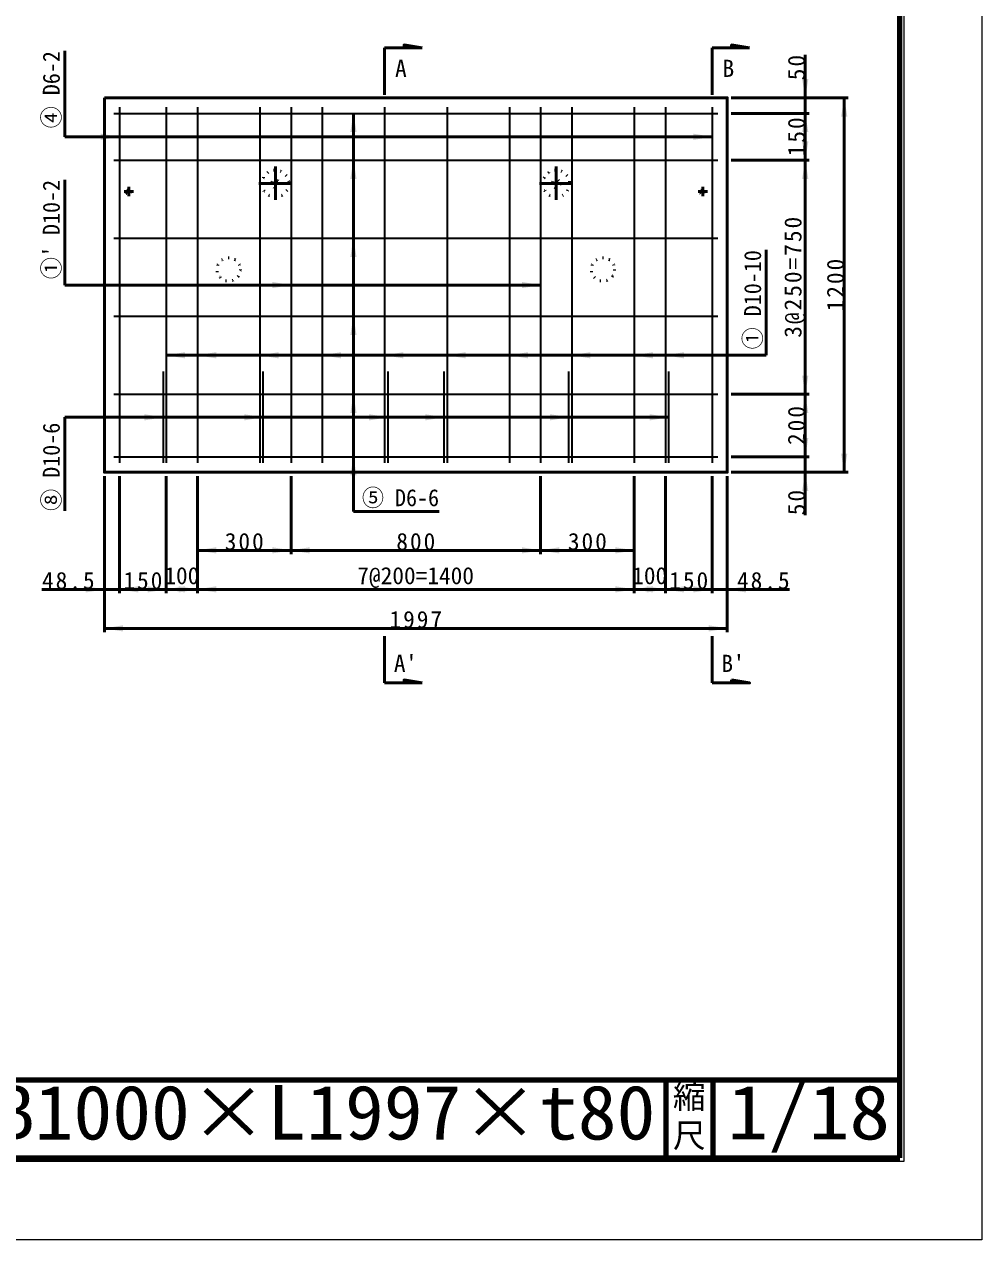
# Model space of a CAD drawing. Units: millimetres, scale not verified, with parts at other scales. Extents: x -2102 to 2102, y -1485 to 1485.
# Drawn here: x 875 to 2102, y -1485 to 73 of the extents above; entities that cross this region are included whole.
import ezdxf
from ezdxf.enums import TextEntityAlignment as Align

# ---------------------------------------------------------------- set-up
doc = ezdxf.new("R2010")
doc.units = ezdxf.units.MM
doc.header["$LTSCALE"] = 5
doc.linetypes.add('DOTTED', pattern=[1.75, 0.25, -1.5])
doc.linetypes.add('LONG_DASHED_DOTTED', pattern=[15.25, 12, -1.5, 0.25, -1.5])
doc.layers.add('0-0_V-nasSTD', color=7, linetype='Continuous', lineweight=50)
doc.layers.add('0-1_0', color=7, linetype='Continuous', lineweight=100)
doc.styles.add('ＭＳ ゴシック', font='')
doc.styles.get('ＭＳ ゴシック').set_extended_font_data('MS Gothic')

msp = doc.modelspace()

# ---------------------------------------------------------------- linework, layer by layer
at = {"layer": '0-0_V-nasSTD'}
for p, q in [((926.796, -71.525), (926.796, 38.475)), ((1336.796, -17.525), (1336.796, 42.475)), ((1361.796, 42.475), (1336.796, 42.475)), ((1361.796, 42.475), (1384.836, 42.475)), ((1756.796, -17.525), (1756.796, 42.475)), ((1781.796, 42.475), (1756.796, 42.475)), ((1781.796, 42.475), (1804.836, 42.475)), ((1876.196, -21.525), (1876.196, 33.475)), ((1781.196, -21.525), (1931.196, -21.525)), ((1876.196, -21.525), (1876.196, -41.525)), ((1926.196, -21.525), (1926.196, -501.525)), ((1296.796, -551.525), (1296.796, -41.525)), ((1781.196, -41.525), (1881.196, -41.525)), ((1876.196, -41.525), (1876.196, -101.525)), ((1756.796, -71.525), (926.796, -71.525)), ((1781.196, -101.525), (1881.196, -101.525)), ((1876.196, -101.525), (1876.196, -401.525)), ((926.796, -261.525), (926.796, -126.525)), ((1826.196, -351.525), (1826.196, -216.525)), ((1536.796, -261.525), (926.796, -261.525)), ((1826.196, -351.525), (1056.796, -351.525)), ((1781.196, -401.525), (1881.196, -401.525)), ((1876.196, -401.525), (1876.196, -481.525)), ((1700.796, -431.011), (926.796, -431.011)), ((926.796, -551.011), (926.796, -431.011)), ((1781.196, -481.525), (1881.196, -481.525)), ((1876.196, -501.525), (1876.196, -481.525)), ((977.396, -506.525), (977.396, -706.525)), ((996.796, -506.525), (996.796, -656.525)), ((1056.796, -506.525), (1056.796, -656.525)), ((1096.796, -506.525), (1096.796, -656.525)), ((1216.796, -506.525), (1216.796, -606.525)), ((1536.796, -506.525), (1536.796, -606.525)), ((1656.796, -506.525), (1656.796, -656.525)), ((1696.796, -506.525), (1696.796, -656.525)), ((1756.796, -506.525), (1756.796, -656.525)), ((1776.196, -506.525), (1776.196, -706.525)), ((1781.196, -501.525), (1931.196, -501.525)), ((1876.196, -501.525), (1876.196, -556.525)), ((1296.796, -551.525), (1406.796, -551.525)), ((1216.796, -601.525), (1096.796, -601.525)), ((1536.796, -601.525), (1216.796, -601.525)), ((1656.796, -601.525), (1536.796, -601.525)), ((897.396, -651.525), (977.396, -651.525)), ((1056.796, -651.525), (1096.796, -651.525)), ((1096.796, -651.525), (1656.796, -651.525)), ((1696.796, -651.525), (1656.796, -651.525)), ((1856.196, -651.525), (1776.196, -651.525)), ((977.396, -701.525), (1776.196, -701.525)), ((1336.796, -711.525), (1336.796, -771.525)), ((1756.796, -711.525), (1756.796, -771.525)), ((1361.796, -771.525), (1336.796, -771.525)), ((1361.796, -771.525), (1384.836, -771.525)), ((1781.796, -771.525), (1756.796, -771.525)), ((1781.796, -771.525), (1781.796, -767.685))]:
    msp.add_line(p, q, dxfattribs=at)
at = {"layer": '0-0_V-nasSTD', "lineweight": 35}
for p, q in [((989.396, -41.525), (1764.196, -41.525)), ((996.796, -33.525), (996.796, -489.525)), ((1056.796, -33.525), (1056.796, -489.525)), ((1096.796, -33.525), (1096.796, -489.525)), ((1176.796, -33.525), (1176.796, -489.525)), ((1216.796, -33.525), (1216.796, -489.525)), ((1256.796, -33.525), (1256.796, -489.525)), ((1336.796, -33.525), (1336.796, -489.525)), ((1416.796, -33.525), (1416.796, -489.525)), ((1496.796, -33.525), (1496.796, -489.525)), ((1536.796, -33.525), (1536.796, -489.525)), ((1576.796, -33.525), (1576.796, -489.525)), ((1656.796, -33.525), (1656.796, -489.525)), ((1696.796, -33.525), (1696.796, -489.525)), ((1756.796, -33.525), (1756.796, -489.525)), ((989.396, -101.525), (1764.196, -101.525)), ((989.396, -201.525), (1764.196, -201.525)), ((989.396, -301.525), (1764.196, -301.525)), ((1052.796, -372.496), (1052.796, -489.525)), ((1180.796, -372.496), (1180.796, -489.525)), ((1340.796, -372.496), (1340.796, -489.525)), ((1412.796, -372.496), (1412.796, -489.525)), ((1572.796, -372.496), (1572.796, -489.525)), ((1700.796, -372.496), (1700.796, -489.525)), ((989.396, -401.525), (1764.196, -401.525)), ((989.396, -481.525), (1764.196, -481.525))]:
    msp.add_line(p, q, dxfattribs=at)
at = {"layer": '0-0_V-nasSTD', "linetype": 'LONG_DASHED_DOTTED'}
for p, q in [((1196.796, -109.725), (1196.796, -152.125)), ((1556.796, -109.725), (1556.796, -152.125)), ((1008.596, -147.525), (1008.596, -135.525)), ((1175.596, -131.525), (1217.996, -131.525)), ((1535.596, -131.525), (1577.996, -131.525)), ((1744.996, -147.525), (1744.996, -135.525)), ((1002.596, -141.525), (1014.596, -141.525)), ((1738.996, -141.525), (1750.996, -141.525))]:
    msp.add_line(p, q, dxfattribs=at)
at = {"layer": '0-0_V-nasSTD', "lineweight": 100}
for p, q in [((1697.5, -1280), (1697.5, -1380)), ((1757.5, -1280), (1757.5, -1380)), ((-1997.5, -1380), (1997.5, -1380))]:
    msp.add_line(p, q, dxfattribs=at)
at = {"layer": '0-0_V-nasSTD', "lineweight": 18}
for points in [[(-2102.5, -1485), (-2102.5, 1485), (2102.5, 1485), (2102.5, -1485)], [(-2002.5, -1385), (-2002.5, 1385), (2002.5, 1385), (2002.5, -1385)]]:
    msp.add_lwpolyline(points, close=True, dxfattribs=at)
at = {"layer": '0-0_V-nasSTD', "lineweight": 100}
msp.add_lwpolyline([(1997.5, -1380), (1997.5, 1380), (-1997.5, 1380)], dxfattribs=at)
at = {"layer": '0-0_V-nasSTD'}
for points in [[(1361.796, 42.475), (1361.796, 46.315), (1384.836, 42.475)], [(1781.796, 42.475), (1781.796, 46.315), (1804.836, 42.475)], [(977.396, -651.525), (996.796, -651.525), (1056.796, -651.525)], [(1776.196, -651.525), (1756.796, -651.525), (1696.796, -651.525)], [(1361.796, -771.525), (1361.796, -767.685), (1384.836, -771.525)], [(1781.796, -767.685), (1804.836, -771.525), (1781.796, -771.525)]]:
    msp.add_lwpolyline(points, dxfattribs=at)
msp.add_lwpolyline([(977.396, -21.525), (977.396, -501.525), (1776.196, -501.525), (1776.196, -21.525)], close=True, dxfattribs=at)
at = {"layer": '0-0_V-nasSTD', "linetype": 'DOTTED'}
for centre, radius in [((1196.796, -131.525), 17.2), ((1556.796, -131.525), 17.2), ((1008.596, -141.525), 3.8), ((1008.596, -141.525), 2.4), ((1008.596, -141.525), 2), ((1196.796, -131.525), 5), ((1556.796, -131.525), 5), ((1744.996, -141.525), 3.8), ((1744.996, -141.525), 2.4), ((1744.996, -141.525), 2), ((1136.796, -241.525), 15), ((1616.796, -241.525), 15)]:
    msp.add_circle(centre, radius, dxfattribs=at)
at = {"layer": '0-0_V-nasSTD'}
for points in [[(1872.196, 2.475), (1876.196, -21.525), (1876.196, 2.475)], [(1876.196, -21.525), (1876.196, 2.475), (1880.196, 2.475)], [(1922.196, -45.525), (1926.196, -45.525), (1926.196, -21.525)], [(1926.196, -45.525), (1926.196, -21.525), (1930.196, -45.525)], [(1292.796, -65.525), (1296.796, -65.525), (1296.796, -41.525)], [(1296.796, -65.525), (1296.796, -41.525), (1300.796, -65.525)], [(1872.196, -65.525), (1876.196, -65.525), (1876.196, -41.525)], [(1876.196, -65.525), (1876.196, -41.525), (1880.196, -65.525)], [(972.796, -71.525), (972.796, -67.525), (996.796, -71.525)], [(972.796, -75.525), (972.796, -71.525), (996.796, -71.525)], [(1732.796, -71.525), (1732.796, -67.525), (1756.796, -71.525)], [(1732.796, -75.525), (1732.796, -71.525), (1756.796, -71.525)], [(1872.196, -77.525), (1876.196, -101.525), (1876.196, -77.525)], [(1876.196, -101.525), (1876.196, -77.525), (1880.196, -77.525)], [(1292.796, -125.525), (1296.796, -125.525), (1296.796, -101.525)], [(1296.796, -125.525), (1296.796, -101.525), (1300.796, -125.525)], [(1872.196, -125.525), (1876.196, -125.525), (1876.196, -101.525)], [(1876.196, -125.525), (1876.196, -101.525), (1880.196, -125.525)], [(1292.796, -225.525), (1296.796, -225.525), (1296.796, -201.525)], [(1296.796, -225.525), (1296.796, -201.525), (1300.796, -225.525)], [(1192.796, -261.525), (1192.796, -257.525), (1216.796, -261.525)], [(1192.796, -265.525), (1192.796, -261.525), (1216.796, -261.525)], [(1512.796, -261.525), (1512.796, -257.525), (1536.796, -261.525)], [(1512.796, -265.525), (1512.796, -261.525), (1536.796, -261.525)], [(1292.796, -325.525), (1296.796, -325.525), (1296.796, -301.525)], [(1296.796, -325.525), (1296.796, -301.525), (1300.796, -325.525)], [(1056.796, -351.525), (1080.796, -351.525), (1080.796, -347.525)], [(1056.796, -351.525), (1080.796, -355.525), (1080.796, -351.525)], [(1096.796, -351.525), (1120.796, -351.525), (1120.796, -347.525)], [(1096.796, -351.525), (1120.796, -355.525), (1120.796, -351.525)], [(1176.796, -351.525), (1200.796, -351.525), (1200.796, -347.525)], [(1176.796, -351.525), (1200.796, -355.525), (1200.796, -351.525)], [(1256.796, -351.525), (1280.796, -351.525), (1280.796, -347.525)], [(1256.796, -351.525), (1280.796, -355.525), (1280.796, -351.525)], [(1336.796, -351.525), (1360.796, -351.525), (1360.796, -347.525)], [(1336.796, -351.525), (1360.796, -355.525), (1360.796, -351.525)], [(1416.796, -351.525), (1440.796, -351.525), (1440.796, -347.525)], [(1416.796, -351.525), (1440.796, -355.525), (1440.796, -351.525)], [(1496.796, -351.525), (1520.796, -351.525), (1520.796, -347.525)], [(1496.796, -351.525), (1520.796, -355.525), (1520.796, -351.525)], [(1576.796, -351.525), (1600.796, -351.525), (1600.796, -347.525)], [(1576.796, -351.525), (1600.796, -355.525), (1600.796, -351.525)], [(1656.796, -351.525), (1680.796, -351.525), (1680.796, -347.525)], [(1656.796, -351.525), (1680.796, -355.525), (1680.796, -351.525)], [(1696.796, -351.525), (1720.796, -351.525), (1720.796, -347.525)], [(1696.796, -351.525), (1720.796, -355.525), (1720.796, -351.525)], [(1872.196, -377.525), (1876.196, -401.525), (1876.196, -377.525)], [(1876.196, -401.525), (1876.196, -377.525), (1880.196, -377.525)], [(1292.796, -425.525), (1296.796, -425.525), (1296.796, -401.525)], [(1296.796, -425.525), (1296.796, -401.525), (1300.796, -425.525)], [(1872.196, -425.525), (1876.196, -425.525), (1876.196, -401.525)], [(1876.196, -425.525), (1876.196, -401.525), (1880.196, -425.525)], [(1028.796, -431.011), (1028.796, -427.011), (1052.796, -431.011)], [(1028.796, -435.011), (1028.796, -431.011), (1052.796, -431.011)], [(1156.796, -431.011), (1156.796, -427.011), (1180.796, -431.011)], [(1156.796, -435.011), (1156.796, -431.011), (1180.796, -431.011)], [(1316.796, -431.011), (1316.796, -427.011), (1340.796, -431.011)], [(1316.796, -435.011), (1316.796, -431.011), (1340.796, -431.011)], [(1388.796, -431.011), (1388.796, -427.011), (1412.796, -431.011)], [(1388.796, -435.011), (1388.796, -431.011), (1412.796, -431.011)], [(1548.796, -431.011), (1548.796, -427.011), (1572.796, -431.011)], [(1548.796, -435.011), (1548.796, -431.011), (1572.796, -431.011)], [(1676.796, -431.011), (1676.796, -427.011), (1700.796, -431.011)], [(1676.796, -435.011), (1676.796, -431.011), (1700.796, -431.011)], [(1872.196, -457.525), (1876.196, -481.525), (1876.196, -457.525)], [(1876.196, -481.525), (1876.196, -457.525), (1880.196, -457.525)], [(1292.796, -505.525), (1296.796, -505.525), (1296.796, -481.525)], [(1296.796, -505.525), (1296.796, -481.525), (1300.796, -505.525)], [(1922.196, -477.525), (1926.196, -501.525), (1926.196, -477.525)], [(1926.196, -501.525), (1926.196, -477.525), (1930.196, -477.525)], [(1872.196, -525.525), (1876.196, -525.525), (1876.196, -501.525)], [(1876.196, -525.525), (1876.196, -501.525), (1880.196, -525.525)], [(1096.796, -601.525), (1120.796, -601.525), (1120.796, -597.525)], [(1096.796, -601.525), (1120.796, -605.525), (1120.796, -601.525)], [(1192.796, -601.525), (1192.796, -597.525), (1216.796, -601.525)], [(1192.796, -605.525), (1192.796, -601.525), (1216.796, -601.525)], [(1216.796, -601.525), (1240.796, -601.525), (1240.796, -597.525)], [(1216.796, -601.525), (1240.796, -605.525), (1240.796, -601.525)], [(1512.796, -601.525), (1512.796, -597.525), (1536.796, -601.525)], [(1512.796, -605.525), (1512.796, -601.525), (1536.796, -601.525)], [(1536.796, -601.525), (1560.796, -601.525), (1560.796, -597.525)], [(1536.796, -601.525), (1560.796, -605.525), (1560.796, -601.525)], [(1632.796, -601.525), (1632.796, -597.525), (1656.796, -601.525)], [(1632.796, -605.525), (1632.796, -601.525), (1656.796, -601.525)], [(953.396, -651.525), (953.396, -647.525), (977.396, -651.525)], [(953.396, -655.525), (953.396, -651.525), (977.396, -651.525)], [(996.796, -651.525), (1020.796, -651.525), (1020.796, -647.525)], [(996.796, -651.525), (1020.796, -655.525), (1020.796, -651.525)], [(1032.796, -651.525), (1032.796, -647.525), (1056.796, -651.525)], [(1032.796, -655.525), (1032.796, -651.525), (1056.796, -651.525)], [(1056.796, -651.525), (1080.796, -651.525), (1080.796, -647.525)], [(1056.796, -651.525), (1080.796, -655.525), (1080.796, -651.525)], [(1072.796, -651.525), (1072.796, -647.525), (1096.796, -651.525)], [(1072.796, -655.525), (1072.796, -651.525), (1096.796, -651.525)], [(1096.796, -651.525), (1120.796, -651.525), (1120.796, -647.525)], [(1096.796, -651.525), (1120.796, -655.525), (1120.796, -651.525)], [(1632.796, -651.525), (1632.796, -647.525), (1656.796, -651.525)], [(1632.796, -655.525), (1632.796, -651.525), (1656.796, -651.525)], [(1656.796, -651.525), (1680.796, -651.525), (1680.796, -647.525)], [(1656.796, -651.525), (1680.796, -655.525), (1680.796, -651.525)], [(1672.796, -651.525), (1672.796, -647.525), (1696.796, -651.525)], [(1672.796, -655.525), (1672.796, -651.525), (1696.796, -651.525)], [(1696.796, -651.525), (1720.796, -651.525), (1720.796, -647.525)], [(1696.796, -651.525), (1720.796, -655.525), (1720.796, -651.525)], [(1732.796, -651.525), (1732.796, -647.525), (1756.796, -651.525)], [(1732.796, -655.525), (1732.796, -651.525), (1756.796, -651.525)], [(1776.196, -651.525), (1800.196, -651.525), (1800.196, -647.525)], [(1776.196, -651.525), (1800.196, -655.525), (1800.196, -651.525)], [(977.396, -701.525), (1001.396, -701.525), (1001.396, -697.525)], [(1752.196, -701.525), (1752.196, -697.525), (1776.196, -701.525)], [(977.396, -701.525), (1001.396, -705.525), (1001.396, -701.525)], [(1752.196, -705.525), (1752.196, -701.525), (1776.196, -701.525)]]:
    msp.add_solid(points, dxfattribs=at)
at = {"layer": '0-1_0'}
msp.add_line((-1997.5, -1280), (1997.5, -1280), dxfattribs=at)

# ---------------------------------------------------------------- texts
at = {"layer": '0-0_V-nasSTD', "style": 'ＭＳ ゴシック', "width": 0.95}
for s, p in [('④ D6-2', (926.796, -60.637)), ("①' D10-2", (926.796, -253.954)), ('① D10-10', (1826.196, -343.954)), ('⑧ D10-6', (926.796, -551.011))]:
    msp.add_text(s, height=21.85, rotation=90, dxfattribs=at).set_placement(p, align=Align.BOTTOM_LEFT)
at = {"layer": '0-0_V-nasSTD', "style": 'ＭＳ ゴシック'}
for s, height, p in [('A', 21.99, (1350.162, -1.35)), ('B', 21.99, (1770.162, -1.35)), ('100', 21.99, (1054.296, -651.525)), ('7@200=1400', 21.99, (1301.796, -651.525)), ('100', 21.99, (1654.296, -651.525)), ("A'", 21.99, (1348.685, -763.969)), ("B'", 21.99, (1768.685, -763.969)), ('縮', 30.79, (1706.482, -1326.001)), ('尺', 30.79, (1706.476, -1375.99))]:
    msp.add_text(s, height=height, dxfattribs=at).set_placement(p, align=Align.BOTTOM_LEFT)
for s, height, width, p in [('⑤ D6-6', 21.85, 0.95, (1307.685, -551.525)), ('H1200×B1000×L1997×t80', 69.65, 1.05, (490, -1377.492)), ('1/18', 69.65, 1.1, (1776.5, -1377.418))]:
    msp.add_text(s, height=height, dxfattribs=dict(at, width=width)).set_placement(p, align=Align.BOTTOM_LEFT)
at = {"layer": '0-0_V-nasSTD', "char_height": 21.99, "attachment_point": 7, "rotation": 90, "style": 'ＭＳ ゴシック'}
for s, insert in [('\\T1.17;50', (1876.196, 0.975)), ('\\T1.17;150', (1876.196, -96.525)), ('\\T1.17;3@250=750', (1876.196, -329.025)), ('\\T1.17;1200', (1926.196, -295.275)), ('\\T1.17;200', (1876.196, -466.525)), ('\\T1.17;50', (1876.196, -556.525))]:
    msp.add_mtext(s, dxfattribs=dict(at, insert=insert))
at = {"layer": '0-0_V-nasSTD', "char_height": 21.99, "attachment_point": 7, "style": 'ＭＳ ゴシック'}
for s, insert in [('\\T1.17;300', (1131.796, -601.525)), ('\\T1.17;800', (1351.796, -601.525)), ('\\T1.17;300', (1571.796, -601.525)), ('\\T1.17;48.5', (897.396, -651.525)), ('\\T1.17;150', (1001.796, -651.525)), ('\\T1.17;150', (1701.796, -651.525)), ('\\T1.17;48.5', (1788.696, -651.525)), ('\\T1.17;1997', (1343.046, -701.525))]:
    msp.add_mtext(s, dxfattribs=dict(at, insert=insert))

doc.saveas('drawing.dxf')
